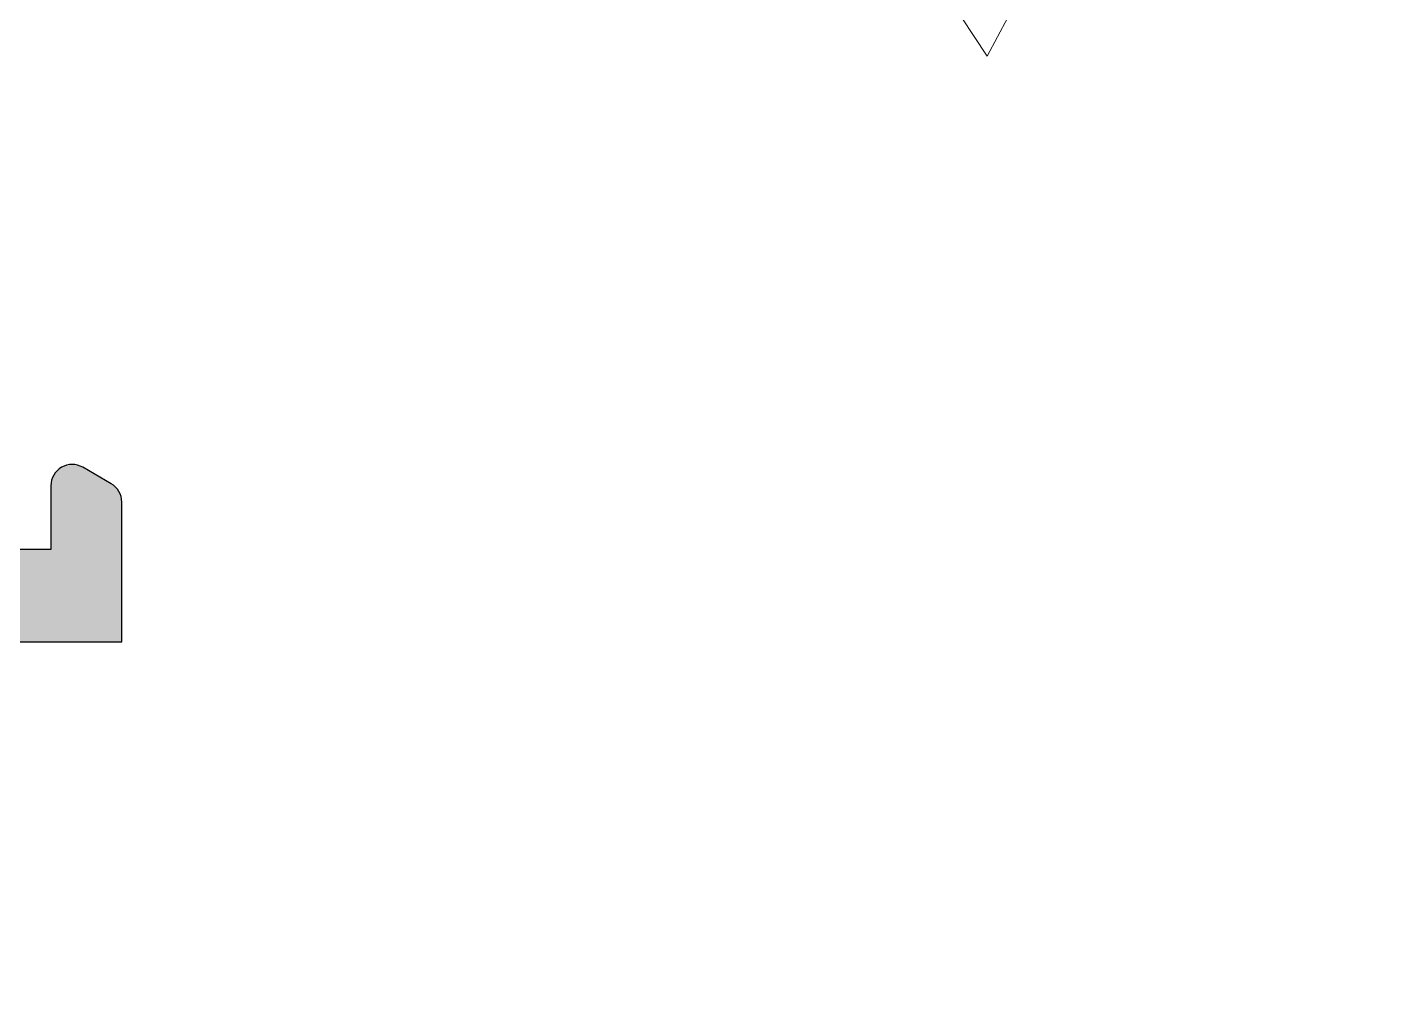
# Model space of a CAD drawing. Header units: millimetres. Extents: x 221 to 2771, y 196 to 840.
# Drawn here: x 588.383 to 592.244, y 633.753 to 636.467 of the extents above; entities that cross this region are included whole.
import ezdxf

# ---------------------------------------------------------------- set-up
doc = ezdxf.new("R2010")
doc.units = ezdxf.units.MM

# ---------------------------------------------------------------- blocks, each defined once
blk = doc.blocks.new('V2 35 16')
at = {"color": 7, "linetype": 'Continuous', "lineweight": 15}
for p, q in [((3112.864337334625, 740.2344298195055), (3112.864337334625, 740.4316936626406)), ((3113.647133033504, 740.4316936626408), (3113.647133033504, 740.2344298195057)), ((3111.724315303993, 740.2344298195055), (3111.675090022864, 740.2344298195055)), ((3113.647133033504, 740.2344298195057), (3112.864337334625, 740.2344298195057)), ((3114.836380345263, 740.2344298195057), (3114.787155064134, 740.2344298195057)), ((3116.509330608985, 739.4349218058924), (3110.002139759142, 739.4349218058924)), ((3116.831004001064, 738.8178596179741), (3109.680466367064, 738.8178596179741)), ((3109.680466367064, 737.6888273599741), (3109.680466367064, 738.8178596179739)), ((3116.831004001064, 738.8178596179741), (3116.831004001064, 737.6888273599743)), ((3116.831004001064, 737.6888273599743), (3109.680466367064, 737.6888273599743)), ((3111.863262065864, 737.4630209083718), (3114.648208302264, 737.4630209083718)), ((3111.863262065864, 736.6815280252881), (3111.863262065864, 737.4630209083718)), ((3114.648208302264, 737.4630209083721), (3114.648208302264, 737.2282106295806)), ((3114.646058495934, 737.2292442290629), (3114.967383629463, 737.0747552004796)), ((3114.967383629463, 737.0747552004796), (3111.463759158422, 736.1928905377001)), ((3112.767753924184, 736.9091892413319), (3111.809851314929, 736.6680845029437)), ((3114.967383629463, 737.0747552004796), (3114.647178921584, 736.6351054078796)), ((3111.463759158422, 736.1928905377001), (3111.809851314929, 736.6680845029437)), ((3114.648208302264, 736.6359142261513), (3114.648208302264, 735.7223642909423)), ((3111.865390230557, 735.9997914374117), (3111.463759158422, 736.1928905377001)), ((3111.863262065864, 735.1761516812908), (3111.863262065864, 736.0013744081266)), ((3114.967383629463, 735.5693788564795), (3111.463759158422, 734.6875141937003)), ((3114.646058495934, 735.7238678850631), (3114.967383629463, 735.5693788564795)), ((3114.967383629463, 735.5693788564795), (3114.647178921584, 735.1297290638795)), ((3112.767753924184, 735.403812897332), (3111.809851314929, 735.1627081589438)), ((3111.463759158422, 734.6875141937003), (3111.809851314929, 735.1627081589438)), ((3114.648208302264, 735.1305378821512), (3114.648208302264, 734.2169879469423)), ((3111.865390230557, 734.4944150934116), (3111.463759158422, 734.6875141937003)), ((3111.863262065864, 733.6707753372909), (3111.863262065864, 734.4959980641265)), ((3114.646058495934, 734.218491541063), (3114.967383629463, 734.0640025124796)), ((3114.967383629463, 734.0640025124796), (3111.463759158422, 733.1821378497002)), ((3114.967383629463, 734.0640025124796), (3114.647178921584, 733.6243527198794)), ((3112.767753924184, 733.898436553332), (3111.809851314929, 733.6573318149437)), ((3111.463759158422, 733.1821378497002), (3111.809851314929, 733.6573318149437)), ((3114.648208302264, 733.6251615381514), (3114.648208302264, 732.7116116029422)), ((3111.865390230557, 732.9890387494117), (3111.463759158422, 733.1821378497002)), ((3111.863262065864, 732.1653989932909), (3111.863262065864, 732.9906217201265)), ((3114.646058495934, 732.713115197063), (3114.967383629463, 732.5586261684796)), ((3114.967383629463, 732.5586261684796), (3111.463759158422, 731.6767615057001)), ((3114.967383629463, 732.5586261684796), (3114.647178921584, 732.1189763758796)), ((3112.767753924184, 732.3930602093319), (3111.809851314929, 732.1519554709437)), ((3111.463759158422, 731.6767615057001), (3111.809851314929, 732.1519554709437)), ((3114.648208302264, 732.1197851941513), (3114.648208302264, 731.2062352589423)), ((3111.865390230557, 731.4836624054117), (3111.463759158422, 731.6767615057001)), ((3111.863262065864, 730.6600226492908), (3111.863262065864, 731.4852453761266)), ((3114.646058495934, 731.2077388530631), (3114.967383629463, 731.0532498244795)), ((3114.967383629463, 731.0532498244795), (3111.463759158422, 730.1713851617003)), ((3114.967383629463, 731.0532498244795), (3114.647178921584, 730.6136000318795)), ((3112.767753924184, 730.8876838653321), (3111.809851314929, 730.6465791269438)), ((3111.463759158422, 730.1713851617003), (3111.809851314929, 730.6465791269438)), ((3114.648208302264, 730.6144088501512), (3114.648208302264, 729.7008589149423)), ((3111.865390230557, 729.9782860614116), (3111.463759158422, 730.1713851617003)), ((3111.863262065864, 729.154646305291), (3111.863262065864, 729.9798690321265)), ((3114.646058495934, 729.702362509063), (3114.967383629463, 729.5478734804797)), ((3114.967383629463, 729.5478734804797), (3111.463759158422, 728.6660088177002)), ((3112.767753924184, 729.382307521332), (3111.809851314929, 729.1412027829438)), ((3114.967383629463, 729.5478734804797), (3114.647178921584, 729.1082236878794)), ((3111.463759158422, 728.6660088177002), (3111.809851314929, 729.1412027829438)), ((3114.648208302264, 729.1090325061514), (3114.648208302264, 728.1954825709422)), ((3111.865390230557, 728.4729097174118), (3111.463759158422, 728.6660088177002)), ((3111.863262065864, 727.6492699612909), (3111.863262065864, 728.4744926881267)), ((3114.967383629463, 728.0424971364796), (3111.463759158422, 727.1606324737004)), ((3114.646058495934, 728.1969861650632), (3114.967383629463, 728.0424971364796)), ((3114.967383629463, 728.0424971364796), (3114.647178921584, 727.6028473438796)), ((3112.767753924184, 727.8769311773322), (3111.809851314929, 727.6358264389437)), ((3111.463759158422, 727.1606324737004), (3111.809851314929, 727.6358264389437)), ((3114.648208302264, 727.6036561621513), (3114.648208302264, 726.6901062269421)), ((3111.865390230557, 726.9675333734117), (3111.463759158422, 727.1606324737004)), ((3111.863262065864, 726.1438936172908), (3111.863262065864, 726.9691163441266)), ((3114.646058495934, 726.6916098210631), (3114.967383629463, 726.5371207924795)), ((3114.967383629463, 726.5371207924795), (3111.463759158422, 725.6552561297003)), ((3114.967383629463, 726.5371207924795), (3114.647178921584, 726.0974709998795)), ((3112.767753924184, 726.3715548333321), (3111.809851314929, 726.1304500949436)), ((3111.463759158422, 725.6552561297003), (3111.809851314929, 726.1304500949436)), ((3114.648208302264, 726.0982798181512), (3114.648208302264, 725.1847298829421)), ((3111.865390230557, 725.4621570294116), (3111.463759158422, 725.6552561297003)), ((3111.863262065864, 724.6385172732907), (3111.863262065864, 725.4637400001266)), ((3114.646058495934, 725.1862334770631), (3114.967383629463, 725.0317444484795)), ((3114.967383629463, 725.0317444484795), (3111.463759158422, 724.1498797857003)), ((3114.967383629463, 725.0317444484795), (3114.647178921584, 724.5920946558795)), ((3112.767753924184, 724.866178489332), (3111.809851314929, 724.6250737509436)), ((3111.463759158422, 724.1498797857003), (3111.809851314929, 724.6250737509436)), ((3114.647178921584, 724.5932173823417), (3114.647178921584, 724.2536469384495)), ((3111.865390230557, 723.9567806854116), (3111.463759158422, 724.1498797857003)), ((3114.647178921584, 724.2536469384495), (3111.862232685184, 723.7798960115801)), ((3114.647178921584, 724.2536469384495), (3113.255735184065, 721.6458166079742)), ((3111.862232685184, 723.7798960115801), (3111.862232685184, 723.9582987929807)), ((3111.862232685184, 723.7798960115801), (3113.255735184065, 721.6458166079742))]:
    blk.add_line(p, q, dxfattribs=at)
for centre, radius, start, end in [((3113.255735184064, 734.7769128348966), 5.66831002031242, 93.95943475759266, 105.6745149698377), ((3113.255735184064, 734.7769128348966), 5.66831002031242, 74.32548503016798, 86.0405652424075), ((3113.255735184064, 734.7769128348966), 5.681806998035093, 106.1524522385242, 124.9341021306103), ((3113.255735184064, 734.7769128348966), 5.681806998035099, 55.06589786939103, 73.84754776148081), ((3110.433154539064, 738.8178596179739), 0.7526881720000189, 124.9341021306046, 180), ((3116.078315829066, 738.8178596179741), 0.7526881720000189, 0, 55.06589786939539), ((3111.637455614265, 737.4630209083718), 0.2258064516000086, 0, 90), ((3114.874014753864, 737.4630209083721), 0.2258064516000086, 90, 180)]:
    blk.add_arc(centre, radius, start, end, dxfattribs=at)
for points, knots in [([(3114.645335193427, 737.2277398162453), (3114.644090416645, 737.2275359411112), (3114.641267317385, 737.2270735612356), (3114.591101618589, 737.21885036662), (3114.504359754575, 737.2046045678744), (3114.364835816742, 737.1816246724886), (3114.137503828501, 737.1440053395474), (3113.852301573846, 737.0963631793654), (3113.568884464024, 737.0484231672801), (3113.33542306627, 737.0085219316193), (3113.097144269934, 736.9672874834482), (3112.907527909749, 736.9340282177118), (3112.799749577231, 736.914875129638), (3112.767753924184, 736.9091892413319)], [0, 0, 0, 0, 0.0686302703184319, 0.1556504493450549, 0.2401376174535891, 0.3270430227070435, 0.4506308869569461, 0.6076164734000692, 0.6945071704748984, 0.7838689435151175, 0.8716155024335733, 0.961887090432288, 1, 1, 1, 1]), ([(3111.866151739641, 736.0013753169317), (3111.865247739875, 736.0011999109083), (3111.859468910473, 736.0000786257742), (3111.886330213406, 736.005287609589), (3111.948371874568, 736.0173599649099), (3112.04855288919, 736.036973890119), (3112.181710640309, 736.0632945827119), (3112.343652520754, 736.0957080253779), (3112.532387284411, 736.1340951370294), (3112.740952436858, 736.1773521099649), (3112.966552253729, 736.2252468083739), (3113.200543629125, 736.2762852879105), (3113.439192379959, 736.3299591803559), (3113.672602609563, 736.3842545231098), (3113.896004943233, 736.4381200497853), (3114.145773780097, 736.5005263587054), (3114.286779192072, 736.5378472524105), (3114.37333120516, 736.5607555822032)], [0, 0, 0, 0, 0.0123309909351228, 0.0788260082964197, 0.1431386493999971, 0.209295425890839, 0.2740151496724641, 0.3405589231239079, 0.4062559300727066, 0.4737885270672811, 0.5407572002965607, 0.6096017191586525, 0.6777558882703689, 0.7478483607947397, 0.816643322105823, 0.887451911507904, 1, 1, 1, 1]), ([(3114.37333120516, 736.5607555822032), (3114.443501091796, 736.5798322866324), (3114.554501706524, 736.610009418449), (3114.626685457187, 736.630430628097), (3114.6527279148, 736.6377985471531), (3114.646757501958, 736.6361077004537), (3114.646070057455, 736.6359130132018)], [0, 0, 0, 0, 0.4425636615198519, 0.7000843358977792, 0.9654671493966192, 1, 1, 1, 1]), ([(3114.645335193427, 735.7223634722452), (3114.644090416645, 735.7221595971114), (3114.641267317385, 735.7216972172355), (3114.591101618589, 735.7134740226202), (3114.504359754575, 735.6992282238746), (3114.364835816742, 735.6762483284888), (3114.137503828501, 735.6386289955474), (3113.852301573846, 735.5909868353654), (3113.568884464024, 735.5430468232803), (3113.33542306627, 735.5031455876219), (3113.097144269934, 735.4619111394484), (3112.907527909749, 735.4286518737117), (3112.799749577231, 735.4094987856381), (3112.767753924184, 735.403812897332)], [0, 0, 0, 0, 0.0686302703184319, 0.1556504493450549, 0.2401376174535891, 0.3270430227070435, 0.4506308869569461, 0.6076164734000692, 0.6945071704748984, 0.7838689435151175, 0.8716155024335733, 0.961887090432288, 1, 1, 1, 1]), ([(3111.866151739641, 734.4959989729316), (3111.865247739875, 734.4958235669083), (3111.859468910473, 734.4947022817744), (3111.886330213406, 734.4999112655889), (3111.948371874568, 734.5119836209099), (3112.04855288919, 734.531597546119), (3112.181710640309, 734.5579182387119), (3112.343652520754, 734.5903316813781), (3112.532387284411, 734.6287187930293), (3112.740952436858, 734.6719757659648), (3112.966552253729, 734.7198704643738), (3113.200543629125, 734.7709089439106), (3113.439192379959, 734.8245828363558), (3113.672602609563, 734.8788781791097), (3113.896004943233, 734.9327437057855), (3114.145773780097, 734.9951500147054), (3114.286779192072, 735.0324709084105), (3114.37333120516, 735.0553792382032)], [0, 0, 0, 0, 0.0123309909351228, 0.0788260082964197, 0.1431386493999971, 0.209295425890839, 0.2740151496724641, 0.3405589231239079, 0.4062559300727065, 0.473788527067281, 0.5407572002965607, 0.6096017191586524, 0.6777558882703689, 0.7478483607947395, 0.8166433221058227, 0.8874519115079039, 0.9999999999999998, 0.9999999999999998, 0.9999999999999998, 0.9999999999999998]), ([(3114.37333120516, 735.0553792382032), (3114.443501091796, 735.0744559426323), (3114.554501706524, 735.1046330744464), (3114.626685457187, 735.1250542840969), (3114.6527279148, 735.132422203153), (3114.646757501958, 735.1307313564537), (3114.646070057455, 735.1305366692018)], [0, 0, 0, 0, 0.4425636615198519, 0.7000843358977792, 0.9654671493966192, 1, 1, 1, 1]), ([(3114.645335193427, 734.2169871282451), (3114.644090416645, 734.2167832531113), (3114.641267317385, 734.2163208732354), (3114.591101618589, 734.2080976786201), (3114.504359754575, 734.1938518798745), (3114.364835816742, 734.1708719844887), (3114.137503828501, 734.1332526515475), (3113.852301573846, 734.0856104913655), (3113.568884464024, 734.0376704792802), (3113.33542306627, 733.9977692436191), (3113.097144269934, 733.9565347954483), (3112.907527909749, 733.9232755297116), (3112.799749577231, 733.904122441638), (3112.767753924184, 733.898436553332)], [0, 0, 0, 0, 0.0686302703184315, 0.1556504493450545, 0.2401376174535886, 0.3270430227070431, 0.4506308869569459, 0.6076164734000692, 0.6945071704748984, 0.7838689435151175, 0.8716155024335733, 0.961887090432288, 1, 1, 1, 1]), ([(3114.37333120516, 733.5500028942031), (3114.443501091796, 733.5690795986322), (3114.554501706524, 733.5992567304463), (3114.626685457187, 733.6196779400968), (3114.6527279148, 733.627045859153), (3114.646757501958, 733.6253550124536), (3114.646070057455, 733.6251603252019)], [0, 0, 0, 0, 0.4425636615198519, 0.7000843358977789, 0.9654671493966192, 1, 1, 1, 1]), ([(3111.866151739641, 732.9906226289315), (3111.865247739875, 732.9904472229084), (3111.859468910473, 732.9893259377743), (3111.886330213406, 732.9945349215891), (3111.948371874568, 733.00660727691), (3112.04855288919, 733.0262212021189), (3112.181710640309, 733.0525418947118), (3112.343652520754, 733.084955337378), (3112.532387284411, 733.1233424490292), (3112.740952436858, 733.166599421965), (3112.966552253729, 733.2144941203737), (3113.200543629125, 733.2655325999106), (3113.439192379959, 733.319206492356), (3113.672602609563, 733.3735018351097), (3113.896004943233, 733.4273673617854), (3114.145773780097, 733.4897736707053), (3114.286779192072, 733.5270945644104), (3114.37333120516, 733.5500028942031)], [0, 0, 0, 0, 0.0123309909351228, 0.0788260082964197, 0.1431386493999971, 0.209295425890839, 0.2740151496724642, 0.3405589231239081, 0.4062559300727067, 0.4737885270672812, 0.5407572002965608, 0.6096017191586525, 0.6777558882703691, 0.7478483607947397, 0.8166433221058229, 0.887451911507904, 1, 1, 1, 1]), ([(3114.645335193427, 732.7116107842453), (3114.644090416645, 732.7114069091112), (3114.641267317385, 732.7109445292356), (3114.591101618589, 732.70272133462), (3114.504359754575, 732.6884755358744), (3114.364835816742, 732.6654956404886), (3114.137503828501, 732.6278763075475), (3113.852301573846, 732.5802341473654), (3113.568884464024, 732.5322941352802), (3113.33542306627, 732.4923928996193), (3113.097144269934, 732.4511584514482), (3112.907527909749, 732.4178991857118), (3112.799749577231, 732.398746097638), (3112.767753924184, 732.3930602093319)], [0, 0, 0, 0, 0.068630270318431, 0.155650449345054, 0.2401376174535881, 0.3270430227070426, 0.450630886956946, 0.6076164734000691, 0.6945071704748981, 0.7838689435151175, 0.8716155024335732, 0.9618870904322876, 1, 1, 1, 1]), ([(3114.37333120516, 732.0446265502032), (3114.443501091796, 732.0637032546324), (3114.554501706524, 732.093880386449), (3114.626685457187, 732.114301596097), (3114.6527279148, 732.1216695151531), (3114.646757501958, 732.1199786684538), (3114.646070057455, 732.1197839812019)], [0, 0, 0, 0, 0.4425636615198518, 0.7000843358977789, 0.9654671493966192, 1, 1, 1, 1]), ([(3111.866151739641, 731.4852462849317), (3111.865247739875, 731.4850708789083), (3111.859468910473, 731.4839495937742), (3111.886330213406, 731.489158577589), (3111.948371874568, 731.50123093291), (3112.04855288919, 731.5208448581188), (3112.181710640309, 731.547165550712), (3112.343652520754, 731.5795789933779), (3112.532387284411, 731.6179661050294), (3112.740952436858, 731.6612230779649), (3112.966552253729, 731.7091177763739), (3113.200543629125, 731.7601562559105), (3113.439192379959, 731.8138301483559), (3113.672602609563, 731.8681254911098), (3113.896004943233, 731.9219910177853), (3114.145773780097, 731.9843973267052), (3114.286779192072, 732.0217182204105), (3114.37333120516, 732.0446265502032)], [0, 0, 0, 0, 0.0123309909351228, 0.0788260082964197, 0.1431386493999972, 0.209295425890839, 0.2740151496724642, 0.3405589231239081, 0.4062559300727066, 0.4737885270672812, 0.5407572002965609, 0.6096017191586527, 0.6777558882703691, 0.74784836079474, 0.816643322105823, 0.8874519115079046, 1, 1, 1, 1]), ([(3114.645335193427, 731.2062344402452), (3114.644090416645, 731.2060305651112), (3114.641267317385, 731.2055681852355), (3114.591101618589, 731.1973449906202), (3114.504359754575, 731.1830991918746), (3114.364835816742, 731.1601192964888), (3114.137503828501, 731.1224999635474), (3113.852301573846, 731.0748578033654), (3113.568884464024, 731.0269177912803), (3113.33542306627, 730.9870165556192), (3113.097144269934, 730.9457821074484), (3112.907527909749, 730.9125228417117), (3112.799749577231, 730.8933697536381), (3112.767753924184, 730.8876838653321)], [0, 0, 0, 0, 0.0686302703184315, 0.1556504493450545, 0.2401376174535887, 0.3270430227070432, 0.450630886956946, 0.6076164734000692, 0.6945071704748984, 0.7838689435151175, 0.8716155024335733, 0.961887090432288, 1, 1, 1, 1]), ([(3111.866151739641, 729.9798699409316), (3111.865247739875, 729.9796945349083), (3111.859468910473, 729.9785732497744), (3111.886330213406, 729.983782233589), (3111.948371874568, 729.9958545889099), (3112.04855288919, 730.015468514119), (3112.181710640309, 730.0417892067119), (3112.343652520754, 730.0742026493781), (3112.532387284411, 730.1125897610293), (3112.740952436858, 730.1558467339648), (3112.966552253729, 730.2037414323738), (3113.200543629125, 730.2547799119106), (3113.439192379959, 730.3084538043558), (3113.672602609563, 730.3627491471098), (3113.896004943233, 730.4166146737855), (3114.145773780097, 730.4790209827054), (3114.286779192072, 730.5163418764105), (3114.37333120516, 730.5392502062032)], [0, 0, 0, 0, 0.0123309909351229, 0.0788260082964197, 0.1431386493999971, 0.209295425890839, 0.2740151496724642, 0.3405589231239081, 0.4062559300727067, 0.4737885270672812, 0.5407572002965608, 0.6096017191586525, 0.6777558882703691, 0.7478483607947397, 0.8166433221058229, 0.887451911507904, 1, 1, 1, 1]), ([(3114.37333120516, 730.5392502062032), (3114.443501091796, 730.5583269106323), (3114.554501706524, 730.5885040424491), (3114.626685457187, 730.6089252520969), (3114.6527279148, 730.6162931711531), (3114.646757501958, 730.6146023244537), (3114.646070057455, 730.6144076372018)], [0, 0, 0, 0, 0.4425636615198519, 0.7000843358977789, 0.9654671493966192, 1, 1, 1, 1]), ([(3114.645335193427, 729.7008580962452), (3114.644090416645, 729.7006542211113), (3114.641267317385, 729.7001918412354), (3114.591101618589, 729.6919686466201), (3114.504359754575, 729.6777228478745), (3114.364835816742, 729.6547429524887), (3114.137503828501, 729.6171236195476), (3113.852301573846, 729.5694814593655), (3113.568884464024, 729.5215414472802), (3113.33542306627, 729.4816402116219), (3113.097144269934, 729.4404057634483), (3112.907527909749, 729.4071464977117), (3112.799749577231, 729.387993409638), (3112.767753924184, 729.382307521332)], [0, 0, 0, 0, 0.068630270318431, 0.155650449345054, 0.2401376174535881, 0.3270430227070426, 0.450630886956946, 0.6076164734000691, 0.6945071704748981, 0.7838689435151175, 0.8716155024335732, 0.9618870904322876, 1, 1, 1, 1]), ([(3111.866151739641, 728.4744935969316), (3111.865247739875, 728.4743181909084), (3111.859468910473, 728.4731969057743), (3111.886330213406, 728.4784058895891), (3111.948371874568, 728.49047824491), (3112.04855288919, 728.5100921701189), (3112.181710640309, 728.5364128627118), (3112.343652520754, 728.568826305378), (3112.532387284411, 728.6072134170292), (3112.740952436858, 728.6504703899648), (3112.966552253729, 728.6983650883737), (3113.200543629125, 728.7494035679106), (3113.439192379959, 728.803077460356), (3113.672602609563, 728.8573728031097), (3113.896004943233, 728.9112383297854), (3114.145773780097, 728.9736446387053), (3114.286779192072, 729.0109655324104), (3114.37333120516, 729.0338738622031)], [0, 0, 0, 0, 0.0123309909351229, 0.0788260082964196, 0.1431386493999971, 0.209295425890839, 0.2740151496724641, 0.3405589231239079, 0.4062559300727066, 0.473788527067281, 0.5407572002965608, 0.6096017191586526, 0.6777558882703691, 0.7478483607947397, 0.816643322105823, 0.887451911507904, 1, 1, 1, 1]), ([(3114.37333120516, 729.0338738622031), (3114.443501091796, 729.0529505666323), (3114.554501706524, 729.0831276984463), (3114.626685457187, 729.1035489080969), (3114.6527279148, 729.110916827153), (3114.646757501958, 729.1092259804536), (3114.646070057455, 729.109031293202)], [0, 0, 0, 0, 0.4425636615198518, 0.7000843358977789, 0.9654671493966192, 1, 1, 1, 1]), ([(3114.645335193427, 728.1954817522451), (3114.644090416645, 728.1952778771115), (3114.641267317385, 728.1948154972356), (3114.591101618589, 728.1865923026203), (3114.504359754575, 728.1723465038745), (3114.364835816742, 728.1493666084889), (3114.137503828501, 728.1117472755477), (3113.852301573846, 728.0641051153657), (3113.568884464024, 728.0161651032804), (3113.33542306627, 727.976263867622), (3113.097144269934, 727.9350294194483), (3112.907527909749, 727.9017701537118), (3112.799749577231, 727.882617065638), (3112.767753924184, 727.8769311773322)], [0, 0, 0, 0, 0.068630270318431, 0.155650449345054, 0.2401376174535881, 0.3270430227070426, 0.450630886956946, 0.6076164734000691, 0.6945071704748981, 0.7838689435151175, 0.8716155024335732, 0.9618870904322876, 1, 1, 1, 1]), ([(3111.866151739641, 726.9691172529315), (3111.865247739875, 726.9689418469084), (3111.859468910473, 726.9678205617743), (3111.886330213406, 726.9730295455893), (3111.948371874568, 726.9851019009102), (3112.04855288919, 727.0047158261191), (3112.181710640309, 727.031036518712), (3112.343652520754, 727.063449961378), (3112.532387284411, 727.1018370730294), (3112.740952436858, 727.1450940459649), (3112.966552253729, 727.1929887443739), (3113.200543629125, 727.2440272239105), (3113.439192379959, 727.2977011163562), (3113.672602609563, 727.3519964591096), (3113.896004943233, 727.4058619857856), (3114.145773780097, 727.4682682947055), (3114.286779192072, 727.5055891884103), (3114.37333120516, 727.528497518203)], [0, 0, 0, 0, 0.0123309909351229, 0.0788260082964196, 0.1431386493999971, 0.209295425890839, 0.2740151496724641, 0.3405589231239079, 0.4062559300727066, 0.473788527067281, 0.5407572002965608, 0.6096017191586526, 0.6777558882703691, 0.7478483607947397, 0.816643322105823, 0.887451911507904, 1, 1, 1, 1]), ([(3114.37333120516, 727.528497518203), (3114.443501091796, 727.5475742226322), (3114.554501706524, 727.5777513544463), (3114.626685457187, 727.5981725640968), (3114.6527279148, 727.6055404831532), (3114.646757501958, 727.6038496364536), (3114.646070057455, 727.6036549492019)], [0, 0, 0, 0, 0.4425636615198518, 0.7000843358977789, 0.9654671493966192, 1, 1, 1, 1]), ([(3114.645335193427, 726.690105408245), (3114.644090416645, 726.6899015331114), (3114.641267317385, 726.6894391532355), (3114.591101618589, 726.6812159586202), (3114.504359754575, 726.6669701598744), (3114.364835816742, 726.6439902644888), (3114.137503828501, 726.6063709315476), (3113.852301573846, 726.5587287713656), (3113.568884464024, 726.5107887592803), (3113.33542306627, 726.470887523622), (3113.097144269934, 726.4296530754482), (3112.907527909749, 726.3963938097118), (3112.799749577231, 726.3772407216379), (3112.767753924184, 726.3715548333321)], [0, 0, 0, 0, 0.068630270318431, 0.155650449345054, 0.2401376174535881, 0.3270430227070426, 0.450630886956946, 0.6076164734000691, 0.6945071704748981, 0.7838689435151175, 0.8716155024335732, 0.9618870904322876, 1, 1, 1, 1]), ([(3114.37333120516, 726.023121174203), (3114.443501091796, 726.0421978786321), (3114.554501706524, 726.0723750104462), (3114.626685457187, 726.0927962200967), (3114.6527279148, 726.1001641391531), (3114.646757501958, 726.0984732924535), (3114.646070057455, 726.0982786052018)], [0, 0, 0, 0, 0.4425636615198518, 0.7000843358977789, 0.9654671493966192, 1, 1, 1, 1]), ([(3111.866151739641, 725.4637409089314), (3111.865247739875, 725.4635655029083), (3111.859468910473, 725.4624442177742), (3111.886330213406, 725.4676532015892), (3111.948371874568, 725.4797255569101), (3112.04855288919, 725.499339482119), (3112.181710640309, 725.5256601747119), (3112.343652520754, 725.5580736173779), (3112.532387284411, 725.5964607290293), (3112.740952436858, 725.6397177019649), (3112.966552253729, 725.6876124003738), (3113.200543629125, 725.7386508799104), (3113.439192379959, 725.7923247723561), (3113.672602609563, 725.8466201151095), (3113.896004943233, 725.9004856417855), (3114.145773780097, 725.9628919507054), (3114.286779192072, 726.0002128444103), (3114.37333120516, 726.023121174203)], [0, 0, 0, 0, 0.0123309909351229, 0.0788260082964196, 0.1431386493999971, 0.209295425890839, 0.2740151496724641, 0.3405589231239079, 0.4062559300727066, 0.473788527067281, 0.5407572002965608, 0.6096017191586526, 0.6777558882703691, 0.7478483607947397, 0.816643322105823, 0.887451911507904, 1, 1, 1, 1]), ([(3114.645335193427, 725.184729064245), (3114.644090416645, 725.1845251891114), (3114.641267317385, 725.1840628092355), (3114.591101618589, 725.1758396146201), (3114.504359754575, 725.1615938158743), (3114.364835816742, 725.1386139204888), (3114.137503828501, 725.1009945875476), (3113.852301573846, 725.0533524273656), (3113.568884464024, 725.0054124152803), (3113.33542306627, 724.9655111796219), (3113.097144269934, 724.9242767314481), (3112.907527909749, 724.8910174657117), (3112.799749577231, 724.8718643776378), (3112.767753924184, 724.866178489332)], [0, 0, 0, 0, 0.068630270318431, 0.155650449345054, 0.2401376174535881, 0.3270430227070426, 0.450630886956946, 0.6076164734000691, 0.6945071704748981, 0.7838689435151175, 0.8716155024335732, 0.9618870904322876, 1, 1, 1, 1]), ([(3114.37333120516, 724.5177448302029), (3114.443501091796, 724.536821534632), (3114.554501706524, 724.5669986664461), (3114.626685457187, 724.5874198760966), (3114.6527279148, 724.594787795153), (3114.646757501958, 724.5930969484534), (3114.646070057455, 724.5929022612017)], [0, 0, 0, 0, 0.4425636615198518, 0.7000843358977789, 0.9654671493966192, 1, 1, 1, 1]), ([(3111.866151739641, 723.9583645649313), (3111.865247739875, 723.9581891589082), (3111.859468910473, 723.9570678737741), (3111.886330213406, 723.9622768575891), (3111.948371874568, 723.97434921291), (3112.04855288919, 723.9939631381189), (3112.181710640309, 724.0202838307118), (3112.343652520754, 724.0526972733778), (3112.532387284411, 724.0910843850293), (3112.740952436858, 724.1343413579648), (3112.966552253729, 724.1822360563738), (3113.200543629125, 724.2332745359104), (3113.439192379959, 724.286948428356), (3113.672602609563, 724.3412437711095), (3113.896004943233, 724.3951092977854), (3114.145773780097, 724.4575156067053), (3114.286779192072, 724.4948365004102), (3114.37333120516, 724.5177448302029)], [0, 0, 0, 0, 0.0123309909351229, 0.0788260082964196, 0.1431386493999971, 0.209295425890839, 0.2740151496724641, 0.3405589231239079, 0.4062559300727066, 0.473788527067281, 0.5407572002965608, 0.6096017191586526, 0.6777558882703691, 0.7478483607947397, 0.816643322105823, 0.887451911507904, 1, 1, 1, 1])]:
    blk.add_open_spline(points, degree=3, knots=knots, dxfattribs=at)
blk = doc.blocks.new('4456')
at = {"ltscale": 10}
h = blk.add_hatch(color=252, dxfattribs=at)
h.dxf.hatch_style = 1
edge = h.paths.add_edge_path()
edge.add_line((2615.974876532379, 2252.359233066632), (2615.974876532379, 2255.65923306662))
edge.add_arc((2616.274876532368, 2255.65923306662), 0.299999999988576, 90.0000000000415, 179.9999999999585, ccw=False)
edge.add_line((2616.274876532368, 2255.959233066608), (2616.606253027498, 2255.959233066608))
edge.add_arc((2616.606253027528, 2255.459233066604), 0.5000000000048936, 15.000000003230127, 90.00000000331829, ccw=False)
edge.add_line((2617.089215940669, 2255.588642589183), (2617.734184447317, 2253.181587353133))
edge.add_arc((2618.023962195237, 2253.259233066632), 0.3000000000243124, 194.9999999925519, 269.9999999921644)
edge.add_line((2618.023962195196, 2252.959233066608), (2621.638496747172, 2252.959233066608))
edge.add_arc((2621.638496747167, 2253.259233066623), 0.3000000000145053, 270.0000000011158, 403.5999999991768)
edge.add_line((2621.855748305611, 2253.46611892975), (2620.716532809475, 2254.662413051602))
edge.add_arc((2622.164876532405, 2256.04165213905), 2.000000000023274, 179.9999999996814, 223.599999998425, ccw=False)
edge.add_line((2620.164876532382, 2256.041652139061), (2620.164876532382, 2256.259233066597))
edge.add_arc((2620.464876532378, 2256.259233066568), 0.2999999999961755, 58.599999995931114, 179.9999999946646, ccw=False)
edge.add_line((2620.621179421946, 2256.515298305737), (2622.115489026696, 2255.603167827375))
edge.add_arc((2622.271791916243, 2255.859233066727), 0.3000000001425374, 238.6000000177506, 270.0000000055531)
edge.add_line((2622.271791916272, 2255.559233066585), (2622.564876532347, 2255.559233066585))
edge.add_arc((2622.564876532376, 2255.859233066602), 0.3000000000172022, 269.9999999943919, 359.9999999944913)
edge.add_line((2622.864876532393, 2255.859233066573), (2622.864876532393, 2259.630082804378))
edge.add_arc((2623.364876532343, 2259.630082804386), 0.4999999999497088, 138.590377888551, 180.0000000009391, ccw=False)
edge.add_arc((2622.764876532382, 2260.159233066557), 0.2999999999931684, 318.59037789542, 450.0000000045461)
edge.add_line((2622.764876532358, 2260.45923306655), (2622.564876532347, 2260.45923306655))
edge.add_line((2622.564876532347, 2260.45923306655), (2620.662478839154, 2259.949487140943))
edge.add_arc((2620.740124552694, 2259.65970939304), 0.3000000000188273, 105.0000000009249, 164.9999999519103)
edge.add_line((2620.450346804854, 2259.737355106819), (2620.435403880129, 2259.6815873529))
edge.add_arc((2620.145626132319, 2259.759233066507), 0.2999999999456839, 225.0000000020329, 344.9999999824427, ccw=False)
edge.add_line((2619.933494098009, 2259.547101032181), (2619.665519116553, 2259.815076013695))
edge.add_arc((2619.877651150152, 2260.027208047752), 0.2999999992534001, 184.9999999692288, 225.0000000618618, ccw=False)
edge.add_line((2619.578792741454, 2260.001061325153), (2619.366018122983, 2262.433086343767))
edge.add_arc((2619.664876532348, 2262.459233066596), 0.2999999999378736, 69.99999999110128, 185.0000000019687, ccw=False)
edge.add_line((2619.767482575368, 2262.741140852758), (2621.178315831222, 2262.227639542153))
edge.add_arc((2621.075709788301, 2261.945731756072), 0.2999999998286586, 10.90428326646952, 70.00000000368192, ccw=False)
edge.add_arc((2621.664876532352, 2262.059233066588), 0.299999999991297, 190.9042832743167, 270.0000000057751)
edge.add_line((2621.664876532382, 2261.759233066597), (2630.264876532358, 2261.759233066597))
edge.add_line((2630.264876532358, 2261.759233066597), (2630.264876532359, 2278.559233066585))
edge.add_line((2630.264876532359, 2278.559233066585), (2632.233936424649, 2278.559233066585))
edge.add_arc((2632.233936424652, 2278.259233066524), 0.3000000000610135, 30.000000001542787, 90.00000000056019, ccw=False)
edge.add_line((2632.493744045836, 2278.409233066562), (2632.724684153499, 2278.009233066538))
edge.add_arc((2632.464876532391, 2277.859233066554), 0.2999999999688834, -90.00000000392208, 30.000000000023988, ccw=False)
edge.add_line((2632.46487653237, 2277.559233066585), (2631.564876532347, 2277.559233066586))
edge.add_line((2631.564876532347, 2277.559233066585), (2631.564876532347, 2275.759233066597))
edge.add_line((2631.564876532347, 2275.759233066597), (2640.46487653237, 2275.759233066596))
edge.add_line((2640.46487653237, 2275.759233066597), (2640.46487653237, 2277.559233066585))
edge.add_line((2640.46487653237, 2277.559233066585), (2639.564876532347, 2277.559233066585))
edge.add_arc((2639.564876532338, 2277.859233066561), 0.2999999999755175, 150.0000000021706, 270.0000000017275, ccw=False)
edge.add_line((2639.305068911218, 2278.009233066538), (2639.53600901894, 2278.409233066562))
edge.add_arc((2639.79581664011, 2278.259233066548), 0.3000000000362453, 90.00000000780051, 150.000000001138, ccw=False)
edge.add_line((2639.795816640069, 2278.559233066585), (2641.764876532359, 2278.559233066585))
edge.add_line((2641.764876532359, 2278.559233066585), (2641.764876532359, 2277.159233066562))
edge.add_line((2641.764876532359, 2277.159233066562), (2642.96487653237, 2277.159233066562))
edge.add_line((2642.96487653237, 2277.159233066562), (2642.964876532371, 2295.95923306655))
edge.add_line((2642.964876532371, 2295.95923306655), (2641.764876532359, 2295.95923306655))
edge.add_line((2641.764876532359, 2295.95923306655), (2641.764876532359, 2294.359233066573))
edge.add_arc((2641.464876532364, 2294.35923306657), 0.2999999999952073, -134.99999999951729, 6.255049811443314e-10, ccw=False)
edge.add_line((2641.252744498013, 2294.147101032216), (2640.857769751155, 2294.542075779073))
edge.add_arc((2641.564876532282, 2295.249182560226), 0.9999999999345696, 180.0000000011302, 225.0000000010826, ccw=False)
edge.add_line((2640.564876532348, 2295.249182560207), (2640.564876532348, 2295.659233066562))
edge.add_arc((2640.264876532359, 2295.659233066561), 0.2999999999885734, 4.106732204705693e-11, 89.99999999995899)
edge.add_line((2640.264876532359, 2295.95923306655), (2639.864876532394, 2295.95923306655))
edge.add_arc((2639.864876532394, 2296.259233066597), 0.3000000000467011, 180.0000000000258, 269.9999999999742, ccw=False)
edge.add_line((2639.564876532348, 2296.259233066597), (2639.564876532348, 2297.986027985829))
edge.add_arc((2639.864876532372, 2297.986027985795), 0.3000000000246056, 119.9999999975785, 179.999999993483, ccw=False)
edge.add_line((2639.714876532371, 2298.245835606957), (2639.841671451568, 2298.319040687714))
edge.add_arc((2639.991671451558, 2298.059233066577), 0.2999999999964917, 89.9999999936644, 119.9999999982058, ccw=False)
edge.add_line((2639.991671451591, 2298.359233066573), (2640.264876532359, 2298.359233066573))
edge.add_arc((2640.264876532359, 2298.059233066585), 0.2999999999881594, -3.808509063674137e-11, 90.00000000003803, ccw=False)
edge.add_line((2640.564876532348, 2298.059233066585), (2640.564876532348, 2297.159233066562))
edge.add_line((2640.564876532348, 2297.159233066562), (2641.864876532394, 2297.159233066562))
edge.add_line((2641.864876532394, 2297.159233066562), (2640.864876532394, 2297.159233066562))
edge.add_line((2640.864876532394, 2297.159233066562), (2641.864876532394, 2297.159233066562))
edge.add_line((2641.864876532394, 2297.159233066562), (2641.864876532394, 2298.45923306655))
edge.add_arc((2642.164876532385, 2298.459233066589), 0.2999999999914347, 60.000000007435915, 180.0000000075791, ccw=False)
edge.add_line((2642.314876532348, 2298.719040687737), (2642.714876532371, 2298.488100580015))
edge.add_arc((2642.864876532379, 2298.74790820115), 0.3000000000038806, 239.9999999987163, 359.9999999987634)
edge.add_line((2643.164876532383, 2298.747908201144), (2643.164876532383, 2300.970557932003))
edge.add_arc((2642.864876532379, 2300.970557931996), 0.3000000000038314, 1.220264331309019e-09, 120.0000000012999)
edge.add_line((2642.714876532371, 2301.230365553131), (2642.314876532348, 2300.999425445468))
edge.add_arc((2642.164876532369, 2301.259233066587), 0.2999999999747628, 179.9999999980228, 299.99999999807903, ccw=False)
edge.add_line((2641.864876532394, 2301.259233066597), (2641.864876532394, 2302.559233066585))
edge.add_line((2641.864876532394, 2302.559233066585), (2640.564876532348, 2302.559233066585))
edge.add_line((2640.564876532348, 2302.559233066585), (2640.564876532348, 2301.659233066562))
edge.add_arc((2640.264876532358, 2301.659233066563), 0.2999999999891841, 270.0000000001577, 359.9999999998423, ccw=False)
edge.add_line((2640.264876532359, 2301.359233066573), (2639.991671451591, 2301.359233066573))
edge.add_arc((2639.991671451558, 2301.659233066573), 0.2999999999991439, 240.0000000019298, 270.0000000061998, ccw=False)
edge.add_line((2639.841671451568, 2301.399425445433), (2639.714876532371, 2301.472630526189))
edge.add_arc((2639.864876532373, 2301.732438147353), 0.3000000000256273, 180.0000000066297, 240.0000000023089, ccw=False)
edge.add_line((2639.564876532348, 2301.732438147318), (2639.564876532348, 2303.45923306655))
edge.add_arc((2639.864876532394, 2303.459233066549), 0.3000000000468962, 90.0000000000631, 179.999999999937, ccw=False)
edge.add_line((2639.864876532394, 2303.759233066597), (2644.564876532348, 2303.759233066597))
edge.add_line((2644.564876532348, 2303.759233066597), (2644.564876532347, 2235.45923306655))
edge.add_arc((2644.264876532358, 2235.45923306655), 0.299999999988423, 270.00000000001234, 359.99999999998766, ccw=False)
edge.add_line((2644.264876532358, 2235.159233066562), (2641.457696855349, 2235.159233066562))
edge.add_arc((2641.457696855372, 2235.459233066566), 0.3000000000042485, 209.9999999953338, 269.99999999572765, ccw=False)
edge.add_line((2641.19788923422, 2235.309233066585), (2640.605068911264, 2236.336027985805))
edge.add_arc((2640.86487653231, 2236.486027985888), 0.2999999999631648, 180.0000000223307, 210.000000022145, ccw=False)
edge.add_line((2640.564876532347, 2236.48602798577), (2640.564876532347, 2236.859233066573))
edge.add_arc((2640.864876532364, 2236.859233066544), 0.3000000000173852, 89.99999999442679, 179.9999999944563, ccw=False)
edge.add_line((2640.864876532393, 2237.159233066562), (2641.457696855349, 2237.159233066562))
edge.add_arc((2641.457696855352, 2236.859233066541), 0.3000000000198835, 30.000000009894393, 90.00000000042189, ccw=False)
edge.add_line((2641.717504476478, 2237.009233066597), (2641.832974530397, 2236.809233066527))
edge.add_arc((2642.092782151524, 2236.959233066582), 0.3000000000202762, 210.0000000099378, 270.0000000003787)
edge.add_line((2642.092782151526, 2236.659233066562), (2642.764876532358, 2236.659233066562))
edge.add_arc((2642.764876532358, 2236.95923306655), 0.2999999999884715, 270.0000000000216, 359.9999999999785)
edge.add_line((2643.064876532347, 2236.95923306655), (2643.064876532347, 2238.041033113218))
edge.add_arc((2642.764876532337, 2238.041033113228), 0.3000000000104473, 359.999999997964, 404.9999999955774)
edge.add_line((2642.977008566716, 2238.253165147576), (2642.641651325907, 2238.572764040221))
edge.add_arc((2642.853783360287, 2238.784896074552), 0.2999999999993128, 159.9999999968745, 224.9999999935315, ccw=False)
edge.add_line((2642.571875574057, 2238.887502117565), (2642.946784318589, 2239.756627023587))
edge.add_arc((2642.664876532376, 2239.859233066583), 0.2999999999785451, 339.9999999987426, 449.9999999989266)
edge.add_line((2642.664876532382, 2240.159233066562), (2624.564876532347, 2240.159233066563))
edge.add_line((2624.564876532347, 2240.159233066562), (2624.564876532347, 2236.95923306655))
edge.add_arc((2624.864876532364, 2236.959233066578), 0.3000000000169637, 180.0000000054632, 270.0000000056537)
edge.add_line((2624.864876532393, 2236.659233066562), (2625.036970913226, 2236.659233066562))
edge.add_arc((2625.036970913208, 2236.959233066557), 0.2999999999956352, 270.0000000033225, 330.0000000056159)
edge.add_line((2625.296778534354, 2236.809233066585), (2625.412248588215, 2237.009233066538))
edge.add_arc((2625.672056209362, 2236.859233066565), 0.299999999996885, 90.00000000346029, 150.0000000054781, ccw=False)
edge.add_line((2625.672056209344, 2237.159233066562), (2626.264876532358, 2237.159233066562))
edge.add_arc((2626.264876532358, 2236.859233066572), 0.2999999999887757, 7.969447324285284e-11, 89.9999999999203, ccw=False)
edge.add_line((2626.564876532347, 2236.859233066573), (2626.564876532347, 2236.486027985829))
edge.add_arc((2626.264876532324, 2236.486027985802), 0.3000000000225848, -29.999999996870486, 5.000174496672116e-09, ccw=False)
edge.add_line((2626.524684153487, 2236.336027985805), (2625.931863830415, 2235.309233066585))
edge.add_arc((2625.672056209258, 2235.459233066576), 0.3000000000147676, 270.0000000054322, 330.0000000035063, ccw=False)
edge.add_line((2625.672056209286, 2235.159233066562), (2621.46487653237, 2235.159233066562))
edge.add_arc((2621.464876532371, 2235.459233066551), 0.2999999999889872, 180.00000000012, 269.9999999998799, ccw=False)
edge.add_line((2621.164876532382, 2235.45923306655), (2621.164876532382, 2236.659233066562))
edge.add_arc((2621.464876532358, 2236.659233066572), 0.2999999999761458, 80.11845530244312, 180.0000000018712, ccw=False)
edge.add_line((2621.516360066938, 2236.954782462871), (2622.613392997814, 2236.763683670276))
edge.add_arc((2622.664876532384, 2237.059233066587), 0.2999999999855902, 260.1184553045882, 359.999999999726)
edge.add_line((2622.96487653237, 2237.059233066585), (2622.96487653237, 2240.159233066562))
edge.add_line((2622.96487653237, 2240.159233066562), (2619.864876532393, 2240.159233066562))
edge.add_arc((2619.864876532379, 2239.859233066551), 0.300000000010116, 89.99999999719266, 169.0957167227154)
edge.add_arc((2619.27570978834, 2239.972734377063), 0.2999999997971291, 289.99999999290463, 349.09571673694404, ccw=False)
edge.add_line((2619.378315831234, 2239.690826591005), (2617.967482575322, 2239.177325280342))
edge.add_arc((2617.864876532343, 2239.459233066501), 0.2999999999211949, 174.9999999972266, 290.0000000016794, ccw=False)
edge.add_line((2617.566018122995, 2239.485379789333), (2617.778792741466, 2241.917404808005))
edge.add_arc((2618.077651150175, 2241.891258085401), 0.2999999992650235, 134.9999999389462, 175.0000000299632, ccw=False)
edge.add_line((2617.865519116564, 2242.103390119463), (2618.13349409802, 2242.371365100978))
edge.add_arc((2618.345626132322, 2242.159233066677), 0.2999999999218564, 15.000000036905703, 135.0000000000946, ccw=False)
edge.add_line((2618.635403880083, 2242.236878780374), (2618.650346804808, 2242.181111026573))
edge.add_arc((2618.940124552749, 2242.258756740055), 0.3000000000403961, 194.9999999884718, 254.999999980085)
edge.add_line((2618.862478839107, 2241.968978992157), (2620.764876532358, 2241.45923306655))
edge.add_line((2620.764876532358, 2241.45923306655), (2620.96487653237, 2241.45923306655))
edge.add_arc((2620.964876532353, 2241.759233066559), 0.3000000000087134, 270.0000000033435, 401.4096221128257)
edge.add_arc((2621.564876532327, 2242.288383328784), 0.4999999999802017, 180.0000000003816, 221.4096221101283, ccw=False)
edge.add_line((2621.064876532347, 2242.288383328781), (2621.064876532347, 2246.059233066585))
edge.add_arc((2620.764876532359, 2246.059233066586), 0.2999999999880955, 359.9999999999497, 450.0000000000501)
edge.add_line((2620.764876532358, 2246.359233066573), (2620.471791916284, 2246.359233066573))
edge.add_arc((2620.471791916314, 2246.059233066352), 0.3000000002211661, 90.00000000576337, 121.3999999993654)
edge.add_line((2620.31548902665, 2246.315298305725), (2618.821179421958, 2245.403167827363))
edge.add_arc((2618.664876532406, 2245.659233066561), 0.3000000000127035, 179.9999999998435, 301.39999999844383, ccw=False)
edge.add_line((2618.364876532393, 2245.659233066562), (2618.364876532393, 2245.976813994016))
edge.add_arc((2620.364876532385, 2245.976813994041), 1.99999999999138, 136.4000000012096, 180.0000000006842, ccw=False)
edge.add_line((2618.916532809487, 2247.356053081475), (2621.924208116126, 2250.514423294767))
edge.add_arc((2621.562122185408, 2250.859233066633), 0.4999999999980528, 316.3999999999794, 449.9999999994105)
edge.add_line((2621.562122185414, 2251.359233066632), (2616.974876532379, 2251.359233066632))
edge.add_arc((2616.97487653238, 2252.359233066632), 1.000000000000433, 180.0000000000248, 269.9999999999752, ccw=False)
edge = h.paths.add_edge_path(flags=16)
edge.add_arc((2622.864876532415, 2241.959233066543), 0.1999999999752511, 179.9999999937437, 269.9999999937498)
edge.add_line((2622.864876532393, 2241.759233066568), (2632.364876532393, 2241.759233066568))
edge.add_line((2632.364876532393, 2241.759233066568), (2632.364876532393, 2242.559233066549))
edge.add_arc((2632.664876532494, 2242.559233066544), 0.3000000001008147, 135.0000000115716, 179.9999999990124, ccw=False)
edge.add_line((2632.452744498024, 2242.771365100928), (2633.152744498036, 2243.471365100925))
edge.add_arc((2633.364876532412, 2243.25923306655), 0.3000000000275844, 1.7964794096769765e-09, 135.0000000003105, ccw=False)
edge.add_line((2633.66487653244, 2243.25923306656), (2633.66487653244, 2241.759233066568))
edge.add_line((2633.66487653244, 2241.759233066568), (2642.964876532428, 2241.759233066568))
edge.add_line((2642.964876532428, 2241.759233066568), (2642.964876532429, 2275.559233066563))
edge.add_line((2642.964876532429, 2275.559233066563), (2641.764876532417, 2275.559233066563))
edge.add_line((2641.764876532417, 2275.559233066563), (2641.764876532417, 2275.159233066562))
edge.add_arc((2640.764876532417, 2275.159233066562), 1.000000000000223, 269.9999999999998, 359.9999999999872, ccw=False)
edge.add_line((2640.764876532417, 2274.159233066562), (2631.864876532393, 2274.159233066563))
edge.add_line((2631.864876532393, 2274.159233066562), (2631.864876532393, 2271.659233066562))
edge.add_line((2631.864876532393, 2271.659233066562), (2633.16487653244, 2271.659233066561))
edge.add_arc((2633.16487653244, 2271.159233066562), 0.5000000000001191, 1.3585577107733116e-11, 89.99999999998641, ccw=False)
edge.add_line((2633.66487653244, 2271.159233066562), (2633.66487653244, 2270.559233066563))
edge.add_arc((2633.16487653244, 2270.559233066563), 0.5000000000001191, 270.00000000001364, 359.99999999998636, ccw=False)
edge.add_line((2633.16487653244, 2270.059233066563), (2631.864876532393, 2270.059233066564))
edge.add_line((2631.864876532393, 2270.059233066563), (2631.864876532393, 2261.759233066568))
edge.add_line((2631.864876532393, 2261.759233066568), (2633.16487653244, 2261.759233066567))
edge.add_arc((2633.16487653244, 2261.259233066568), 0.5000000000001191, 1.3585577107733116e-11, 89.99999999998641, ccw=False)
edge.add_line((2633.66487653244, 2261.259233066568), (2633.66487653244, 2260.659233066562))
edge.add_arc((2633.16487653244, 2260.659233066562), 0.5000000000001191, 270.00000000001364, 359.99999999998636, ccw=False)
edge.add_line((2633.16487653244, 2260.159233066562), (2624.464876532428, 2260.159233066563))
edge.add_line((2624.464876532428, 2260.159233066562), (2624.464876532428, 2251.262239564649))
edge.add_arc((2623.464876532503, 2251.262239564683), 0.9999999999252175, 316.3999999971765, 359.99999999804675, ccw=False)
edge.add_line((2624.189048393852, 2250.572620020964), (2622.940704670958, 2249.261729971865))
edge.add_arc((2623.664876532337, 2248.572110428217), 0.9999999998971162, 136.4000000013686, 180.0000000021929)
edge.add_line((2622.66487653244, 2248.572110428179), (2622.66487653244, 2241.959233066565))
at = {"color": 252, "ltscale": 10}
blk.add_lwpolyline([(2630.264876532358, 2261.759233066597), (2630.264876532358, 2278.559233066585), (2632.233936424649, 2278.559233066585, -0.2679491924265271), (2632.493744045836, 2278.409233066562), (2632.724684153499, 2278.009233066538, -0.5773502692125829), (2632.46487653237, 2277.559233066585), (2631.564876532347, 2277.559233066585), (2631.564876532347, 2275.759233066597)], format="xyb", dxfattribs=at)
blk = doc.blocks.new('50 S 20')
at = {"ltscale": 10}
blk.add_blockref('4456', (-1149.812386988791, 225.859133209161), dxfattribs=at)

msp = doc.modelspace()

# ---------------------------------------------------------------- block references
at = {"xscale": 0.2, "yscale": 0.2, "zscale": 0.2}
msp.add_blockref('V2 35 16', (-31.5621995914035, 492.0564086057038), dxfattribs=at)
at = {"xscale": -0.2, "yscale": 0.2, "zscale": 0.2, "rotation": 270}
msp.add_blockref('50 S 20', (87.7652741902765, 338.6435880786139), dxfattribs=at)

doc.saveas('drawing.dxf')
